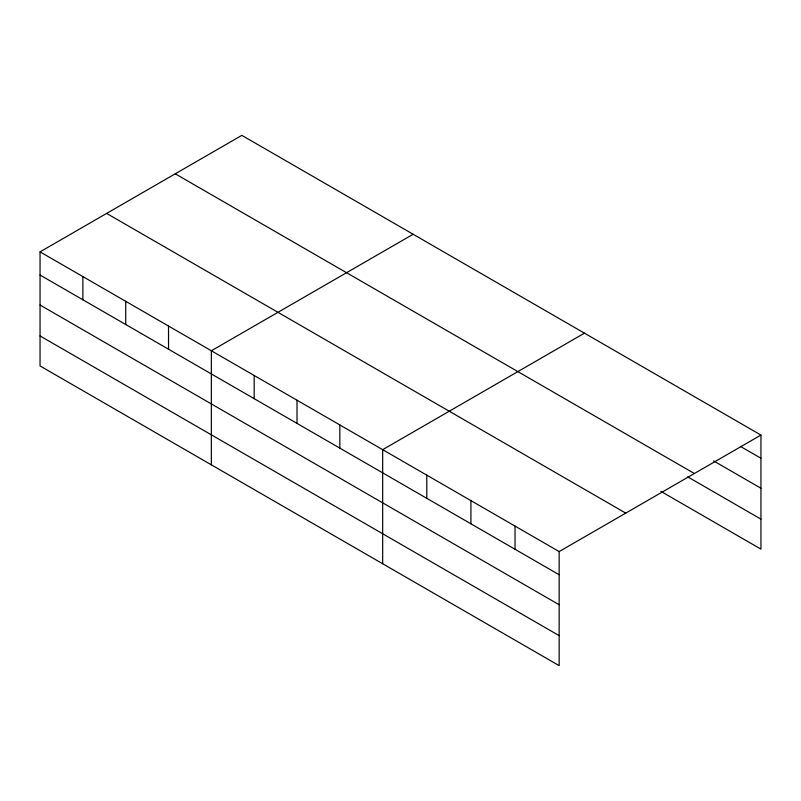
<?xml version="1.0" encoding="UTF-8"?>
<svg xmlns="http://www.w3.org/2000/svg" width="801" height="801" viewBox="0 0 801 801"><rect width="100%" height="100%" fill="white"/><g stroke="black" fill="none" stroke-linecap="round" stroke-linejoin="round"><path stroke-width="1.2" d="M559.158 604.745L559.158 551.569L40.05 251.864L40.05 365.937L559.158 665.641L559.158 604.745L40.05 305.031M660.865 491.353L760.95 549.136L760.95 435.063L241.842 135.359L40.05 251.864M413.146 234.262L211.354 350.768L211.354 464.84M584.45 333.166L382.668 449.671L382.668 563.744M559.158 551.569L760.95 435.063M740.504 446.437L760.95 458.242M713.601 460.905L760.95 488.24M175.249 173.807L694.357 473.511M687.769 476.895L760.95 519.148M106.643 213.416L625.751 513.121M40.05 275.043L559.158 574.748M40.05 335.939L559.158 635.644M515.033 526.097L515.033 549.276M470.918 500.615L470.918 523.794M426.793 475.143L426.793 498.322M339.834 424.941L339.834 448.119M297.011 400.22L297.011 423.399M254.187 375.489L254.187 398.668M168.53 326.037L168.53 349.216M125.707 301.316L125.707 324.495M82.873 276.585L82.873 299.764"/></g></svg>
